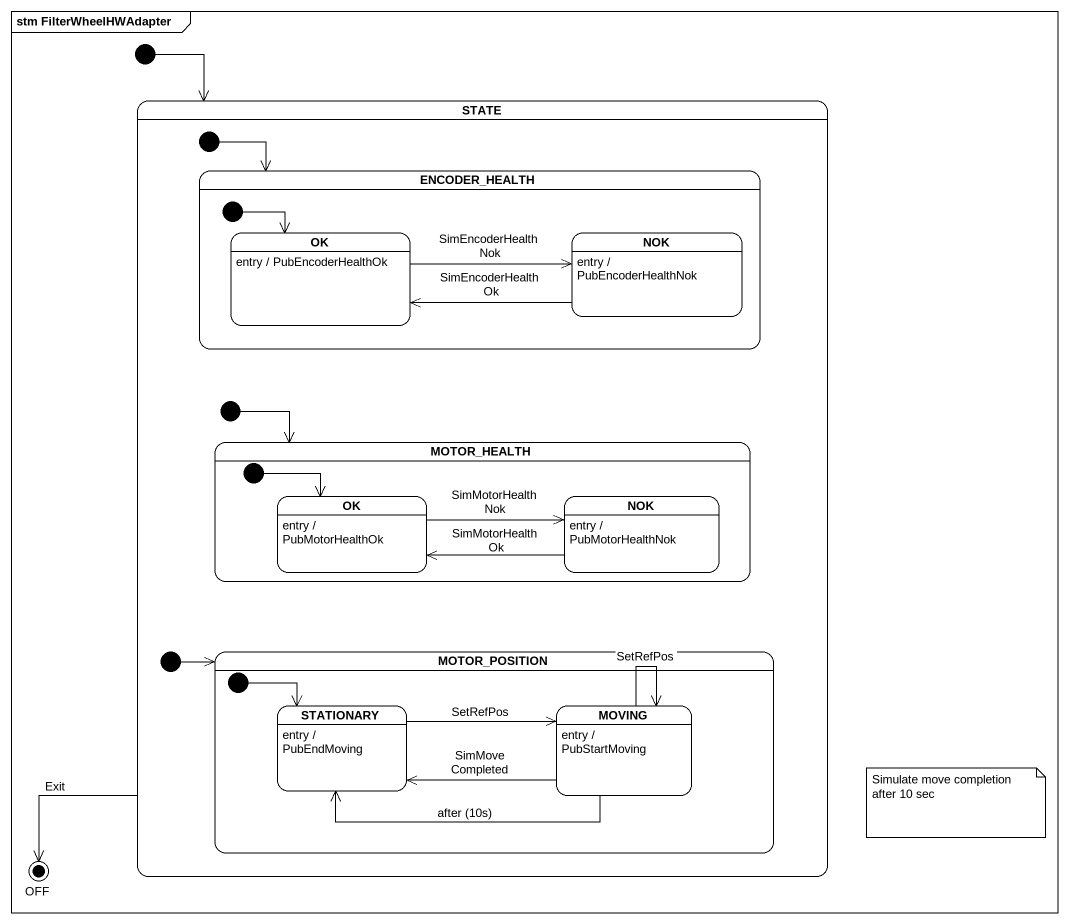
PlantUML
@startuml
mainframe stm FilterWheelHWAdapter
hide empty description
state "STATE" as STATE_ {
  state ENCODER_HEALTH {
    state OK
    OK : entry / PubEncoderHealthOk
    state NOK
    NOK : entry / PubEncoderHealthNok
    [*] --> OK
  }
  state initial2 <<start>>
  state initial4 <<start>>
  state MOTOR_HEALTH {
    state "OK" as OK_2
    OK_2 : entry / PubMotorHealthOk
    state "NOK" as NOK_2
    NOK_2 : entry / PubMotorHealthNok
    [*] --> OK_2
  }
  state initial6 <<start>>
  state MOTOR_POSITION {
    state STATIONARY
    STATIONARY : entry / PubEndMoving
    state MOVING
    MOVING : entry / PubStartMoving
    [*] --> STATIONARY
  }
}
state OFF <<end>>
[*] --> STATE_
STATE_ --> OFF : Exit
initial2 -right-> ENCODER_HEALTH
OK -right-> NOK : SimEncoderHealthNok
NOK -left-> OK : SimEncoderHealthOk
initial4 -right-> MOTOR_HEALTH
OK_2 -right-> NOK_2 : SimMotorHealthNok
NOK_2 -left-> OK_2 : SimMotorHealthOk
initial6 -right-> MOTOR_POSITION
STATIONARY -right-> MOVING : SetRefPos
MOVING -left-> STATIONARY : SimMoveCompleted
MOVING -left-> STATIONARY : after (10s)
MOVING --> MOVING : SetRefPos
note as N1
  Simulate move completion after 10 sec
end note
@enduml
